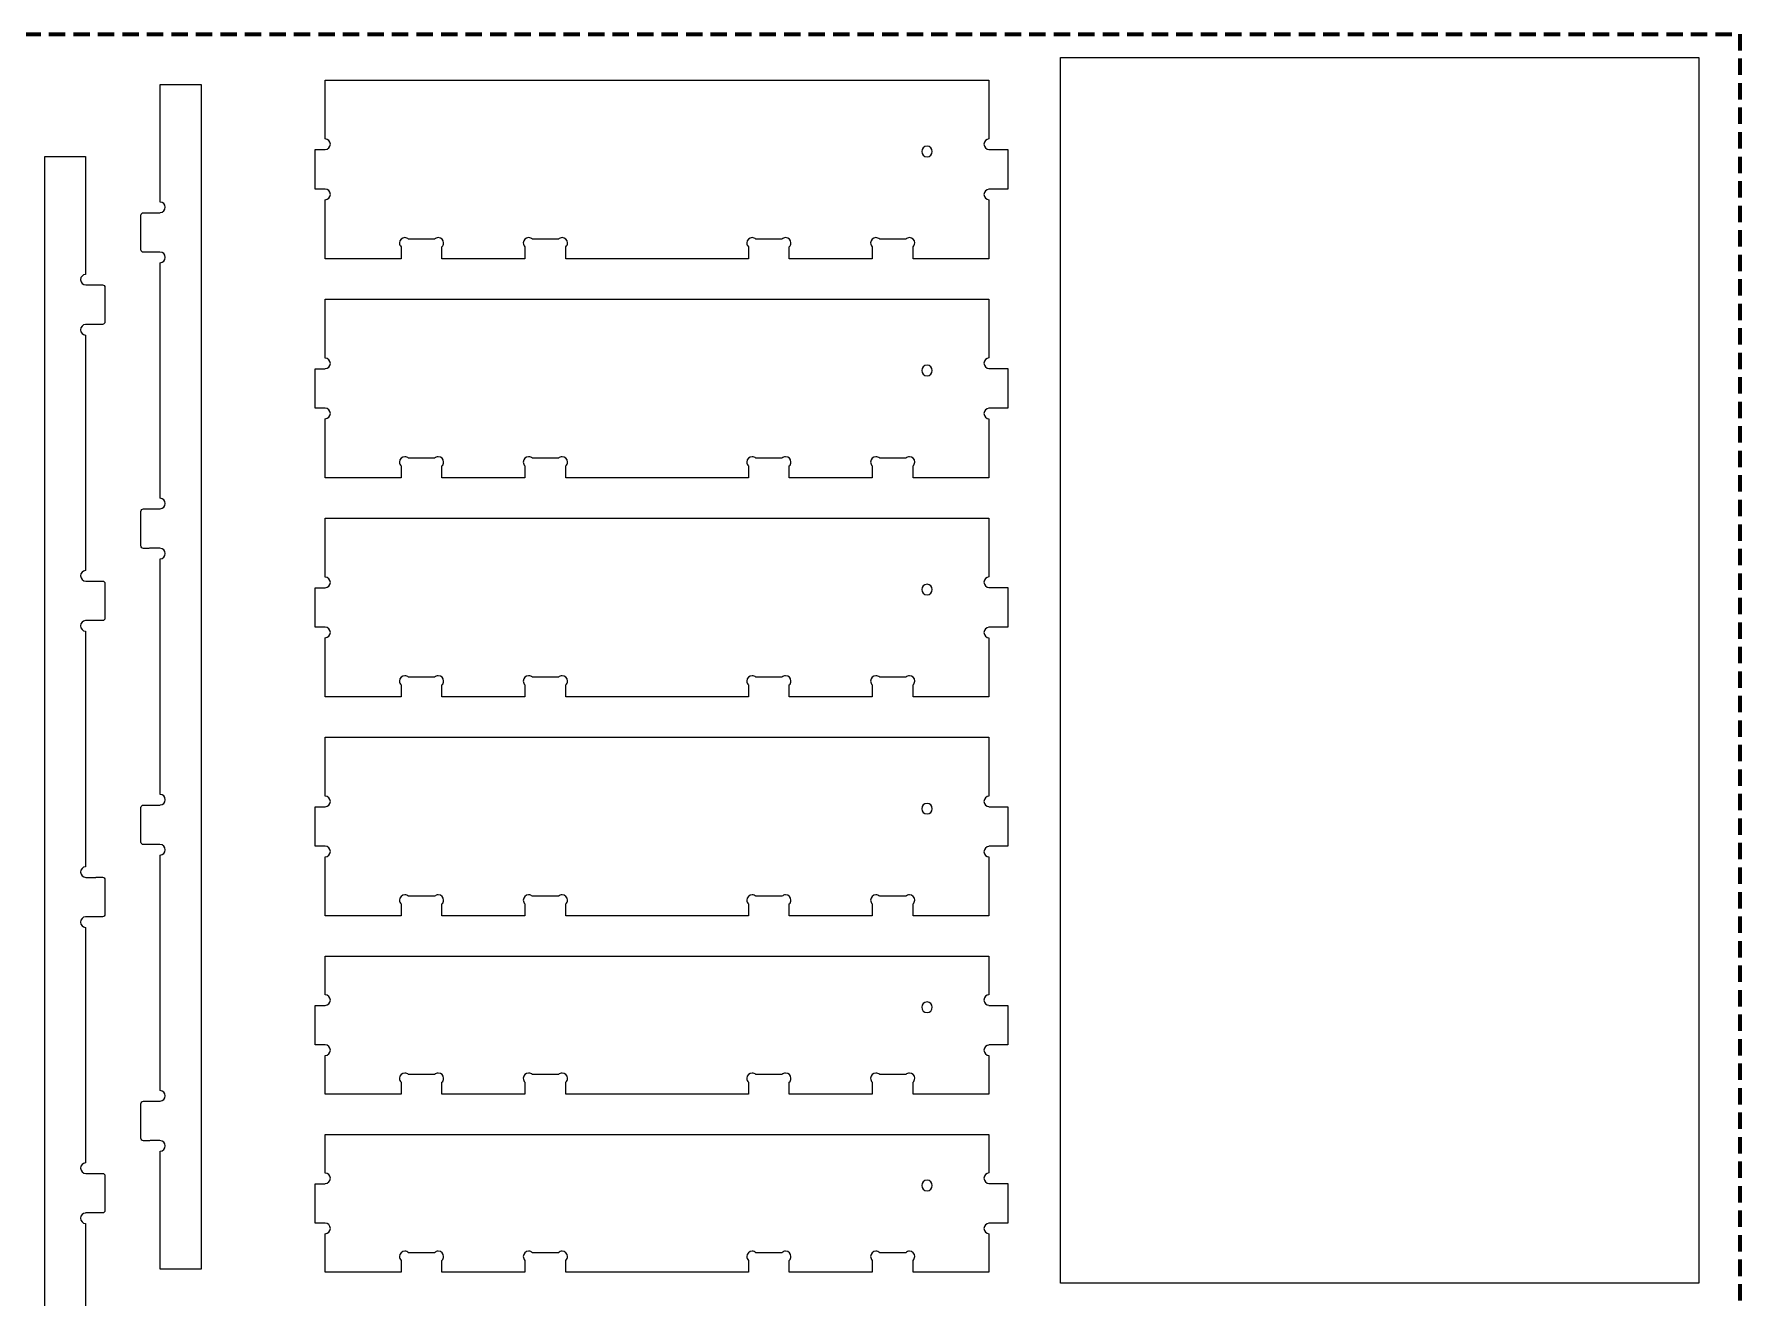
# Model space of a CAD drawing. Header units: inches. Extents: x 96.7 to 192.7, y 150 to 198.
# Drawn here: x 150.99 to 192.74, y 167.02 to 197.96 of the extents above; entities that cross this region are included whole.
import ezdxf

# ---------------------------------------------------------------- set-up
doc = ezdxf.new("R2010")
doc.units = ezdxf.units.IN
doc.header["$MEASUREMENT"] = 0
doc.linetypes.add('AI-Linetype-1', pattern=[0.6, 0.4, -0.2])
doc.layers.add('Layer 1', color=7, linetype='Continuous')

msp = doc.modelspace()

# ---------------------------------------------------------------- linework, layer by layer
at = {"layer": 'Layer 1', "color": 1, "linetype": 'AI-Linetype-1', "lineweight": 120}
msp.add_lwpolyline([(96.747, 197.955), (192.745, 197.955), (192.745, 149.957), (96.747, 149.957), (96.747, 197.955)], dxfattribs=at)
at = {"layer": 'Layer 1', "color": 7, "lineweight": 25}
msp.add_lwpolyline([(176.114, 197.38), (191.737, 197.38), (191.737, 167.381), (176.114, 167.381), (176.114, 197.38)], dxfattribs=at)
for points, knots in [([(155.072, 196.724), (155.072, 196.724), (154.073, 196.724), (154.073, 196.724), (154.073, 196.724), (154.073, 193.845), (154.073, 193.845), (154.142, 193.842), (154.197, 193.785), (154.197, 193.716), (154.197, 193.646), (154.142, 193.589), (154.073, 193.586), (154.073, 193.586), (154.073, 193.584), (154.073, 193.584), (154.073, 193.584), (153.664, 193.584), (153.664, 193.584), (153.629, 193.584), (153.602, 193.556), (153.602, 193.522), (153.602, 193.522), (153.602, 192.678), (153.602, 192.678), (153.602, 192.643), (153.629, 192.616), (153.664, 192.616), (153.664, 192.616), (153.796, 192.616), (153.796, 192.616), (153.806, 192.618), (153.817, 192.619), (153.827, 192.619), (153.827, 192.619), (154.067, 192.619), (154.067, 192.619), (154.139, 192.619), (154.197, 192.561), (154.197, 192.49), (154.197, 192.42), (154.142, 192.363), (154.073, 192.36), (154.073, 192.36), (154.073, 186.595), (154.073, 186.595), (154.142, 186.592), (154.197, 186.535), (154.197, 186.465), (154.197, 186.395), (154.142, 186.339), (154.073, 186.336), (154.073, 186.336), (154.073, 186.334), (154.073, 186.334), (154.073, 186.334), (153.664, 186.334), (153.664, 186.334), (153.629, 186.334), (153.602, 186.306), (153.602, 186.271), (153.602, 186.271), (153.602, 185.428), (153.602, 185.428), (153.602, 185.393), (153.629, 185.365), (153.664, 185.365), (153.664, 185.365), (153.796, 185.365), (153.796, 185.365), (153.806, 185.367), (153.817, 185.369), (153.827, 185.369), (153.827, 185.369), (154.067, 185.369), (154.067, 185.369), (154.139, 185.369), (154.197, 185.311), (154.197, 185.239), (154.197, 185.169), (154.142, 185.113), (154.073, 185.109), (154.073, 185.109), (154.073, 179.345), (154.073, 179.345), (154.142, 179.342), (154.197, 179.285), (154.197, 179.215), (154.197, 179.145), (154.142, 179.089), (154.073, 179.086), (154.073, 179.086), (154.073, 179.084), (154.073, 179.084), (154.073, 179.084), (153.664, 179.084), (153.664, 179.084), (153.629, 179.084), (153.602, 179.056), (153.602, 179.021), (153.602, 179.021), (153.602, 178.178), (153.602, 178.178), (153.602, 178.143), (153.629, 178.115), (153.664, 178.115), (153.664, 178.115), (153.796, 178.115), (153.796, 178.115), (153.806, 178.117), (153.817, 178.119), (153.827, 178.119), (153.827, 178.119), (154.067, 178.119), (154.067, 178.119), (154.139, 178.119), (154.197, 178.061), (154.197, 177.989), (154.197, 177.919), (154.142, 177.863), (154.073, 177.859), (154.073, 177.859), (154.073, 172.095), (154.073, 172.095), (154.142, 172.092), (154.197, 172.035), (154.197, 171.965), (154.197, 171.895), (154.142, 171.839), (154.073, 171.836), (154.073, 171.836), (154.073, 171.834), (154.073, 171.834), (154.073, 171.834), (153.664, 171.834), (153.664, 171.834), (153.629, 171.834), (153.602, 171.806), (153.602, 171.771), (153.602, 171.771), (153.602, 170.928), (153.602, 170.928), (153.602, 170.893), (153.629, 170.865), (153.664, 170.865), (153.664, 170.865), (153.796, 170.865), (153.796, 170.865), (153.806, 170.867), (153.817, 170.869), (153.827, 170.869), (153.827, 170.869), (154.067, 170.869), (154.067, 170.869), (154.139, 170.869), (154.197, 170.811), (154.197, 170.739), (154.197, 170.669), (154.142, 170.613), (154.073, 170.609), (154.073, 170.609), (154.073, 167.725), (154.073, 167.725), (154.073, 167.725), (155.072, 167.725), (155.072, 167.725), (155.072, 167.725), (155.072, 196.724), (155.072, 196.724)], [0, 0, 0, 0, 1, 1, 1, 2, 2, 2, 3, 3, 3, 4, 4, 4, 5, 5, 5, 6, 6, 6, 7, 7, 7, 8, 8, 8, 9, 9, 9, 10, 10, 10, 11, 11, 11, 12, 12, 12, 13, 13, 13, 14, 14, 14, 15, 15, 15, 16, 16, 16, 17, 17, 17, 18, 18, 18, 19, 19, 19, 20, 20, 20, 21, 21, 21, 22, 22, 22, 23, 23, 23, 24, 24, 24, 25, 25, 25, 26, 26, 26, 27, 27, 27, 28, 28, 28, 29, 29, 29, 30, 30, 30, 31, 31, 31, 32, 32, 32, 33, 33, 33, 34, 34, 34, 35, 35, 35, 36, 36, 36, 37, 37, 37, 38, 38, 38, 39, 39, 39, 40, 40, 40, 41, 41, 41, 42, 42, 42, 43, 43, 43, 44, 44, 44, 45, 45, 45, 46, 46, 46, 47, 47, 47, 48, 48, 48, 49, 49, 49, 50, 50, 50, 51, 51, 51, 52, 52, 52, 53, 53, 53, 54, 54, 54, 55, 55, 55, 56, 56, 56, 56]), ([(158.114, 196.832), (158.114, 196.832), (158.114, 195.388), (158.114, 195.388), (158.183, 195.385), (158.238, 195.328), (158.238, 195.258), (158.238, 195.188), (158.183, 195.131), (158.114, 195.128), (158.114, 195.128), (158.114, 195.127), (158.114, 195.127), (158.114, 195.127), (157.864, 195.127), (157.864, 195.127), (157.864, 195.127), (157.864, 194.161), (157.864, 194.161), (157.865, 194.161), (157.866, 194.162), (157.868, 194.162), (157.868, 194.162), (158.108, 194.162), (158.108, 194.162), (158.18, 194.162), (158.238, 194.104), (158.238, 194.032), (158.238, 193.962), (158.183, 193.905), (158.114, 193.902), (158.114, 193.902), (158.114, 192.458), (158.114, 192.458), (158.114, 192.458), (159.971, 192.458), (159.971, 192.458), (159.971, 192.458), (159.971, 192.749), (159.971, 192.749), (159.946, 192.773), (159.931, 192.806), (159.931, 192.844), (159.931, 192.916), (159.989, 192.973), (160.061, 192.973), (160.096, 192.973), (160.128, 192.96), (160.152, 192.937), (160.152, 192.937), (160.79, 192.937), (160.79, 192.937), (160.814, 192.96), (160.846, 192.973), (160.881, 192.973), (160.953, 192.973), (161.012, 192.916), (161.012, 192.844), (161.012, 192.807), (160.996, 192.773), (160.971, 192.749), (160.971, 192.749), (160.971, 192.458), (160.971, 192.458), (160.971, 192.458), (163.003, 192.458), (163.003, 192.458), (163.003, 192.458), (163.003, 192.749), (163.003, 192.749), (162.978, 192.773), (162.962, 192.806), (162.962, 192.844), (162.962, 192.916), (163.02, 192.973), (163.092, 192.973), (163.128, 192.973), (163.16, 192.96), (163.183, 192.937), (163.183, 192.937), (163.822, 192.937), (163.822, 192.937), (163.845, 192.96), (163.877, 192.973), (163.913, 192.973), (163.985, 192.973), (164.043, 192.916), (164.043, 192.844), (164.043, 192.807), (164.027, 192.773), (164.003, 192.749), (164.003, 192.749), (164.003, 192.458), (164.003, 192.458), (164.003, 192.458), (168.474, 192.458), (168.474, 192.458), (168.474, 192.458), (168.474, 192.749), (168.474, 192.749), (168.449, 192.773), (168.433, 192.806), (168.433, 192.844), (168.433, 192.916), (168.491, 192.973), (168.563, 192.973), (168.599, 192.973), (168.631, 192.96), (168.654, 192.937), (168.654, 192.937), (169.293, 192.937), (169.293, 192.937), (169.316, 192.96), (169.348, 192.973), (169.384, 192.973), (169.456, 192.973), (169.514, 192.916), (169.514, 192.844), (169.514, 192.807), (169.499, 192.773), (169.474, 192.749), (169.474, 192.749), (169.474, 192.458), (169.474, 192.458), (169.474, 192.458), (171.505, 192.458), (171.505, 192.458), (171.505, 192.458), (171.505, 192.749), (171.505, 192.749), (171.48, 192.773), (171.465, 192.806), (171.465, 192.844), (171.465, 192.916), (171.523, 192.973), (171.595, 192.973), (171.63, 192.973), (171.662, 192.96), (171.686, 192.937), (171.686, 192.937), (172.324, 192.937), (172.324, 192.937), (172.348, 192.96), (172.38, 192.973), (172.415, 192.973), (172.487, 192.973), (172.545, 192.916), (172.545, 192.844), (172.545, 192.807), (172.53, 192.773), (172.505, 192.749), (172.505, 192.749), (172.505, 192.458), (172.505, 192.458), (172.505, 192.458), (174.362, 192.458), (174.362, 192.458), (174.362, 192.458), (174.362, 193.899), (174.362, 193.899), (174.293, 193.903), (174.239, 193.959), (174.239, 194.029), (174.239, 194.099), (174.293, 194.156), (174.362, 194.159), (174.362, 194.159), (174.362, 194.161), (174.362, 194.161), (174.362, 194.161), (174.822, 194.161), (174.822, 194.161), (174.822, 194.161), (174.822, 195.129), (174.822, 195.129), (174.822, 195.129), (174.362, 195.129), (174.362, 195.129), (174.362, 195.129), (174.362, 195.131), (174.362, 195.131), (174.293, 195.134), (174.239, 195.191), (174.239, 195.261), (174.239, 195.33), (174.293, 195.387), (174.362, 195.39), (174.362, 195.39), (174.362, 196.832), (174.362, 196.832), (174.362, 196.832), (158.114, 196.832), (158.114, 196.832), (158.114, 196.832), (158.114, 196.832), (158.114, 196.832)], [0, 0, 0, 0, 1, 1, 1, 2, 2, 2, 3, 3, 3, 4, 4, 4, 5, 5, 5, 6, 6, 6, 7, 7, 7, 8, 8, 8, 9, 9, 9, 10, 10, 10, 11, 11, 11, 12, 12, 12, 13, 13, 13, 14, 14, 14, 15, 15, 15, 16, 16, 16, 17, 17, 17, 18, 18, 18, 19, 19, 19, 20, 20, 20, 21, 21, 21, 22, 22, 22, 23, 23, 23, 24, 24, 24, 25, 25, 25, 26, 26, 26, 27, 27, 27, 28, 28, 28, 29, 29, 29, 30, 30, 30, 31, 31, 31, 32, 32, 32, 33, 33, 33, 34, 34, 34, 35, 35, 35, 36, 36, 36, 37, 37, 37, 38, 38, 38, 39, 39, 39, 40, 40, 40, 41, 41, 41, 42, 42, 42, 43, 43, 43, 44, 44, 44, 45, 45, 45, 46, 46, 46, 47, 47, 47, 48, 48, 48, 49, 49, 49, 50, 50, 50, 51, 51, 51, 52, 52, 52, 53, 53, 53, 54, 54, 54, 55, 55, 55, 56, 56, 56, 57, 57, 57, 58, 58, 58, 59, 59, 59, 60, 60, 60, 61, 61, 61, 62, 62, 62, 63, 63, 63, 64, 64, 64, 65, 65, 65, 65]), ([(172.845, 195.212), (172.917, 195.212), (172.975, 195.154), (172.975, 195.083), (172.975, 195.011), (172.917, 194.953), (172.845, 194.953), (172.774, 194.953), (172.716, 195.011), (172.716, 195.083), (172.716, 195.154), (172.774, 195.212), (172.845, 195.212)], [0, 0, 0, 0, 1, 1, 1, 2, 2, 2, 3, 3, 3, 4, 4, 4, 4]), ([(151.249, 165.959), (151.249, 165.959), (152.247, 165.959), (152.247, 165.959), (152.247, 165.959), (152.247, 168.838), (152.247, 168.838), (152.178, 168.841), (152.124, 168.898), (152.124, 168.968), (152.124, 169.038), (152.178, 169.094), (152.247, 169.097), (152.247, 169.097), (152.247, 169.099), (152.247, 169.099), (152.247, 169.099), (152.657, 169.099), (152.657, 169.099), (152.691, 169.099), (152.719, 169.127), (152.719, 169.162), (152.719, 169.162), (152.719, 170.005), (152.719, 170.005), (152.719, 170.04), (152.691, 170.068), (152.657, 170.068), (152.657, 170.068), (152.524, 170.068), (152.524, 170.068), (152.514, 170.066), (152.504, 170.064), (152.493, 170.064), (152.493, 170.064), (152.253, 170.064), (152.253, 170.064), (152.181, 170.064), (152.124, 170.122), (152.124, 170.194), (152.124, 170.264), (152.178, 170.32), (152.247, 170.324), (152.247, 170.324), (152.247, 176.088), (152.247, 176.088), (152.178, 176.092), (152.124, 176.148), (152.124, 176.218), (152.124, 176.288), (152.178, 176.344), (152.247, 176.348), (152.247, 176.348), (152.247, 176.349), (152.247, 176.349), (152.247, 176.349), (152.657, 176.349), (152.657, 176.349), (152.691, 176.349), (152.719, 176.377), (152.719, 176.412), (152.719, 176.412), (152.719, 177.256), (152.719, 177.256), (152.719, 177.29), (152.691, 177.318), (152.657, 177.318), (152.657, 177.318), (152.524, 177.318), (152.524, 177.318), (152.514, 177.316), (152.504, 177.314), (152.493, 177.314), (152.493, 177.314), (152.253, 177.314), (152.253, 177.314), (152.181, 177.314), (152.124, 177.372), (152.124, 177.444), (152.124, 177.514), (152.178, 177.571), (152.247, 177.574), (152.247, 177.574), (152.247, 183.338), (152.247, 183.338), (152.178, 183.342), (152.124, 183.398), (152.124, 183.468), (152.124, 183.538), (152.178, 183.594), (152.247, 183.598), (152.247, 183.598), (152.247, 183.599), (152.247, 183.599), (152.247, 183.599), (152.657, 183.599), (152.657, 183.599), (152.691, 183.599), (152.719, 183.627), (152.719, 183.662), (152.719, 183.662), (152.719, 184.506), (152.719, 184.506), (152.719, 184.54), (152.691, 184.568), (152.657, 184.568), (152.657, 184.568), (152.524, 184.568), (152.524, 184.568), (152.514, 184.566), (152.504, 184.564), (152.493, 184.564), (152.493, 184.564), (152.253, 184.564), (152.253, 184.564), (152.181, 184.564), (152.124, 184.622), (152.124, 184.694), (152.124, 184.764), (152.178, 184.821), (152.247, 184.824), (152.247, 184.824), (152.247, 190.588), (152.247, 190.588), (152.178, 190.592), (152.124, 190.648), (152.124, 190.718), (152.124, 190.788), (152.178, 190.844), (152.247, 190.848), (152.247, 190.848), (152.247, 190.849), (152.247, 190.849), (152.247, 190.849), (152.657, 190.849), (152.657, 190.849), (152.691, 190.849), (152.719, 190.877), (152.719, 190.912), (152.719, 190.912), (152.719, 191.756), (152.719, 191.756), (152.719, 191.79), (152.691, 191.818), (152.657, 191.818), (152.657, 191.818), (152.524, 191.818), (152.524, 191.818), (152.514, 191.816), (152.504, 191.814), (152.493, 191.814), (152.493, 191.814), (152.253, 191.814), (152.253, 191.814), (152.181, 191.814), (152.124, 191.872), (152.124, 191.944), (152.124, 192.014), (152.178, 192.071), (152.247, 192.074), (152.247, 192.074), (152.247, 194.958), (152.247, 194.958), (152.247, 194.958), (151.249, 194.958), (151.249, 194.958), (151.249, 194.958), (151.249, 165.959), (151.249, 165.959)], [0, 0, 0, 0, 1, 1, 1, 2, 2, 2, 3, 3, 3, 4, 4, 4, 5, 5, 5, 6, 6, 6, 7, 7, 7, 8, 8, 8, 9, 9, 9, 10, 10, 10, 11, 11, 11, 12, 12, 12, 13, 13, 13, 14, 14, 14, 15, 15, 15, 16, 16, 16, 17, 17, 17, 18, 18, 18, 19, 19, 19, 20, 20, 20, 21, 21, 21, 22, 22, 22, 23, 23, 23, 24, 24, 24, 25, 25, 25, 26, 26, 26, 27, 27, 27, 28, 28, 28, 29, 29, 29, 30, 30, 30, 31, 31, 31, 32, 32, 32, 33, 33, 33, 34, 34, 34, 35, 35, 35, 36, 36, 36, 37, 37, 37, 38, 38, 38, 39, 39, 39, 40, 40, 40, 41, 41, 41, 42, 42, 42, 43, 43, 43, 44, 44, 44, 45, 45, 45, 46, 46, 46, 47, 47, 47, 48, 48, 48, 49, 49, 49, 50, 50, 50, 51, 51, 51, 52, 52, 52, 53, 53, 53, 54, 54, 54, 55, 55, 55, 56, 56, 56, 56]), ([(158.114, 191.469), (158.114, 191.469), (158.114, 190.025), (158.114, 190.025), (158.183, 190.022), (158.238, 189.966), (158.238, 189.896), (158.238, 189.826), (158.183, 189.769), (158.114, 189.766), (158.114, 189.766), (158.114, 189.764), (158.114, 189.764), (158.114, 189.764), (157.864, 189.764), (157.864, 189.764), (157.864, 189.764), (157.864, 188.799), (157.864, 188.799), (157.865, 188.799), (157.866, 188.799), (157.868, 188.799), (157.868, 188.799), (158.108, 188.799), (158.108, 188.799), (158.18, 188.799), (158.238, 188.741), (158.238, 188.669), (158.238, 188.599), (158.183, 188.543), (158.114, 188.54), (158.114, 188.54), (158.114, 187.096), (158.114, 187.096), (158.114, 187.096), (159.971, 187.096), (159.971, 187.096), (159.971, 187.096), (159.971, 187.387), (159.971, 187.387), (159.946, 187.411), (159.931, 187.444), (159.931, 187.481), (159.931, 187.553), (159.989, 187.611), (160.061, 187.611), (160.096, 187.611), (160.128, 187.597), (160.152, 187.574), (160.152, 187.574), (160.79, 187.574), (160.79, 187.574), (160.814, 187.597), (160.846, 187.611), (160.881, 187.611), (160.953, 187.611), (161.012, 187.553), (161.012, 187.481), (161.012, 187.444), (160.996, 187.411), (160.971, 187.387), (160.971, 187.387), (160.971, 187.096), (160.971, 187.096), (160.971, 187.096), (163.003, 187.096), (163.003, 187.096), (163.003, 187.096), (163.003, 187.387), (163.003, 187.387), (162.978, 187.411), (162.962, 187.444), (162.962, 187.481), (162.962, 187.553), (163.02, 187.611), (163.092, 187.611), (163.128, 187.611), (163.16, 187.597), (163.183, 187.574), (163.183, 187.574), (163.822, 187.574), (163.822, 187.574), (163.845, 187.597), (163.877, 187.611), (163.913, 187.611), (163.985, 187.611), (164.043, 187.553), (164.043, 187.481), (164.043, 187.444), (164.027, 187.411), (164.003, 187.387), (164.003, 187.387), (164.003, 187.096), (164.003, 187.096), (164.003, 187.096), (168.474, 187.096), (168.474, 187.096), (168.474, 187.096), (168.474, 187.387), (168.474, 187.387), (168.449, 187.411), (168.433, 187.444), (168.433, 187.481), (168.433, 187.553), (168.491, 187.611), (168.563, 187.611), (168.599, 187.611), (168.631, 187.597), (168.654, 187.574), (168.654, 187.574), (169.293, 187.574), (169.293, 187.574), (169.316, 187.597), (169.348, 187.611), (169.384, 187.611), (169.456, 187.611), (169.514, 187.553), (169.514, 187.481), (169.514, 187.444), (169.499, 187.411), (169.474, 187.387), (169.474, 187.387), (169.474, 187.096), (169.474, 187.096), (169.474, 187.096), (171.505, 187.096), (171.505, 187.096), (171.505, 187.096), (171.505, 187.387), (171.505, 187.387), (171.48, 187.411), (171.465, 187.444), (171.465, 187.481), (171.465, 187.553), (171.523, 187.611), (171.595, 187.611), (171.63, 187.611), (171.662, 187.597), (171.686, 187.574), (171.686, 187.574), (172.324, 187.574), (172.324, 187.574), (172.348, 187.597), (172.38, 187.611), (172.415, 187.611), (172.487, 187.611), (172.545, 187.553), (172.545, 187.481), (172.545, 187.444), (172.53, 187.411), (172.505, 187.387), (172.505, 187.387), (172.505, 187.096), (172.505, 187.096), (172.505, 187.096), (174.362, 187.096), (174.362, 187.096), (174.362, 187.096), (174.362, 188.537), (174.362, 188.537), (174.293, 188.54), (174.239, 188.597), (174.239, 188.667), (174.239, 188.737), (174.293, 188.793), (174.362, 188.797), (174.362, 188.797), (174.362, 188.798), (174.362, 188.798), (174.362, 188.798), (174.822, 188.798), (174.822, 188.798), (174.822, 188.798), (174.822, 189.767), (174.822, 189.767), (174.822, 189.767), (174.362, 189.767), (174.362, 189.767), (174.362, 189.767), (174.362, 189.769), (174.362, 189.769), (174.293, 189.772), (174.239, 189.828), (174.239, 189.898), (174.239, 189.968), (174.293, 190.025), (174.362, 190.028), (174.362, 190.028), (174.362, 191.469), (174.362, 191.469), (174.362, 191.469), (158.114, 191.469), (158.114, 191.469)], [0, 0, 0, 0, 1, 1, 1, 2, 2, 2, 3, 3, 3, 4, 4, 4, 5, 5, 5, 6, 6, 6, 7, 7, 7, 8, 8, 8, 9, 9, 9, 10, 10, 10, 11, 11, 11, 12, 12, 12, 13, 13, 13, 14, 14, 14, 15, 15, 15, 16, 16, 16, 17, 17, 17, 18, 18, 18, 19, 19, 19, 20, 20, 20, 21, 21, 21, 22, 22, 22, 23, 23, 23, 24, 24, 24, 25, 25, 25, 26, 26, 26, 27, 27, 27, 28, 28, 28, 29, 29, 29, 30, 30, 30, 31, 31, 31, 32, 32, 32, 33, 33, 33, 34, 34, 34, 35, 35, 35, 36, 36, 36, 37, 37, 37, 38, 38, 38, 39, 39, 39, 40, 40, 40, 41, 41, 41, 42, 42, 42, 43, 43, 43, 44, 44, 44, 45, 45, 45, 46, 46, 46, 47, 47, 47, 48, 48, 48, 49, 49, 49, 50, 50, 50, 51, 51, 51, 52, 52, 52, 53, 53, 53, 54, 54, 54, 55, 55, 55, 56, 56, 56, 57, 57, 57, 58, 58, 58, 59, 59, 59, 60, 60, 60, 61, 61, 61, 62, 62, 62, 63, 63, 63, 64, 64, 64, 64]), ([(172.845, 189.85), (172.917, 189.85), (172.975, 189.792), (172.975, 189.72), (172.975, 189.649), (172.917, 189.591), (172.845, 189.591), (172.774, 189.591), (172.716, 189.649), (172.716, 189.72), (172.716, 189.792), (172.774, 189.85), (172.845, 189.85)], [0, 0, 0, 0, 1, 1, 1, 2, 2, 2, 3, 3, 3, 4, 4, 4, 4]), ([(158.114, 186.107), (158.114, 186.107), (158.114, 184.663), (158.114, 184.663), (158.183, 184.66), (158.238, 184.603), (158.238, 184.533), (158.238, 184.463), (158.183, 184.407), (158.114, 184.404), (158.114, 184.404), (158.114, 184.402), (158.114, 184.402), (158.114, 184.402), (157.864, 184.402), (157.864, 184.402), (157.864, 184.402), (157.864, 183.437), (157.864, 183.437), (157.865, 183.437), (157.866, 183.437), (157.868, 183.437), (157.868, 183.437), (158.108, 183.437), (158.108, 183.437), (158.18, 183.437), (158.238, 183.379), (158.238, 183.307), (158.238, 183.237), (158.183, 183.181), (158.114, 183.178), (158.114, 183.178), (158.114, 181.733), (158.114, 181.733), (158.114, 181.733), (159.971, 181.733), (159.971, 181.733), (159.971, 181.733), (159.971, 182.025), (159.971, 182.025), (159.946, 182.048), (159.931, 182.082), (159.931, 182.119), (159.931, 182.191), (159.989, 182.249), (160.061, 182.249), (160.096, 182.249), (160.128, 182.235), (160.152, 182.212), (160.152, 182.212), (160.79, 182.212), (160.79, 182.212), (160.814, 182.235), (160.846, 182.249), (160.881, 182.249), (160.953, 182.249), (161.012, 182.191), (161.012, 182.119), (161.012, 182.082), (160.996, 182.048), (160.971, 182.025), (160.971, 182.025), (160.971, 181.733), (160.971, 181.733), (160.971, 181.733), (163.003, 181.733), (163.003, 181.733), (163.003, 181.733), (163.003, 182.025), (163.003, 182.025), (162.978, 182.048), (162.962, 182.082), (162.962, 182.119), (162.962, 182.191), (163.02, 182.249), (163.092, 182.249), (163.128, 182.249), (163.16, 182.235), (163.183, 182.212), (163.183, 182.212), (163.822, 182.212), (163.822, 182.212), (163.845, 182.235), (163.877, 182.249), (163.913, 182.249), (163.985, 182.249), (164.043, 182.191), (164.043, 182.119), (164.043, 182.082), (164.027, 182.048), (164.003, 182.025), (164.003, 182.025), (164.003, 181.733), (164.003, 181.733), (164.003, 181.733), (168.474, 181.733), (168.474, 181.733), (168.474, 181.733), (168.474, 182.025), (168.474, 182.025), (168.449, 182.048), (168.433, 182.082), (168.433, 182.119), (168.433, 182.191), (168.491, 182.249), (168.563, 182.249), (168.599, 182.249), (168.631, 182.235), (168.654, 182.212), (168.654, 182.212), (169.293, 182.212), (169.293, 182.212), (169.316, 182.235), (169.348, 182.249), (169.384, 182.249), (169.456, 182.249), (169.514, 182.191), (169.514, 182.119), (169.514, 182.082), (169.499, 182.048), (169.474, 182.025), (169.474, 182.025), (169.474, 181.733), (169.474, 181.733), (169.474, 181.733), (171.505, 181.733), (171.505, 181.733), (171.505, 181.733), (171.505, 182.025), (171.505, 182.025), (171.48, 182.048), (171.465, 182.082), (171.465, 182.119), (171.465, 182.191), (171.523, 182.249), (171.595, 182.249), (171.63, 182.249), (171.662, 182.235), (171.686, 182.212), (171.686, 182.212), (172.324, 182.212), (172.324, 182.212), (172.348, 182.235), (172.38, 182.249), (172.415, 182.249), (172.487, 182.249), (172.545, 182.191), (172.545, 182.119), (172.545, 182.082), (172.53, 182.048), (172.505, 182.025), (172.505, 182.025), (172.505, 181.733), (172.505, 181.733), (172.505, 181.733), (174.362, 181.733), (174.362, 181.733), (174.362, 181.733), (174.362, 183.175), (174.362, 183.175), (174.293, 183.178), (174.239, 183.235), (174.239, 183.305), (174.239, 183.374), (174.293, 183.431), (174.362, 183.434), (174.362, 183.434), (174.362, 183.436), (174.362, 183.436), (174.362, 183.436), (174.822, 183.436), (174.822, 183.436), (174.822, 183.436), (174.822, 184.405), (174.822, 184.405), (174.822, 184.405), (174.362, 184.405), (174.362, 184.405), (174.362, 184.405), (174.362, 184.406), (174.362, 184.406), (174.293, 184.41), (174.239, 184.466), (174.239, 184.536), (174.239, 184.606), (174.293, 184.662), (174.362, 184.666), (174.362, 184.666), (174.362, 186.107), (174.362, 186.107), (174.362, 186.107), (158.114, 186.107), (158.114, 186.107)], [0, 0, 0, 0, 1, 1, 1, 2, 2, 2, 3, 3, 3, 4, 4, 4, 5, 5, 5, 6, 6, 6, 7, 7, 7, 8, 8, 8, 9, 9, 9, 10, 10, 10, 11, 11, 11, 12, 12, 12, 13, 13, 13, 14, 14, 14, 15, 15, 15, 16, 16, 16, 17, 17, 17, 18, 18, 18, 19, 19, 19, 20, 20, 20, 21, 21, 21, 22, 22, 22, 23, 23, 23, 24, 24, 24, 25, 25, 25, 26, 26, 26, 27, 27, 27, 28, 28, 28, 29, 29, 29, 30, 30, 30, 31, 31, 31, 32, 32, 32, 33, 33, 33, 34, 34, 34, 35, 35, 35, 36, 36, 36, 37, 37, 37, 38, 38, 38, 39, 39, 39, 40, 40, 40, 41, 41, 41, 42, 42, 42, 43, 43, 43, 44, 44, 44, 45, 45, 45, 46, 46, 46, 47, 47, 47, 48, 48, 48, 49, 49, 49, 50, 50, 50, 51, 51, 51, 52, 52, 52, 53, 53, 53, 54, 54, 54, 55, 55, 55, 56, 56, 56, 57, 57, 57, 58, 58, 58, 59, 59, 59, 60, 60, 60, 61, 61, 61, 62, 62, 62, 63, 63, 63, 64, 64, 64, 64]), ([(172.845, 184.487), (172.917, 184.487), (172.975, 184.429), (172.975, 184.358), (172.975, 184.286), (172.917, 184.229), (172.845, 184.229), (172.774, 184.229), (172.716, 184.286), (172.716, 184.358), (172.716, 184.429), (172.774, 184.487), (172.845, 184.487)], [0, 0, 0, 0, 1, 1, 1, 2, 2, 2, 3, 3, 3, 4, 4, 4, 4]), ([(158.114, 180.745), (158.114, 180.745), (158.114, 179.301), (158.114, 179.301), (158.183, 179.297), (158.238, 179.241), (158.238, 179.171), (158.238, 179.101), (158.183, 179.044), (158.114, 179.041), (158.114, 179.041), (158.114, 179.039), (158.114, 179.039), (158.114, 179.039), (157.864, 179.039), (157.864, 179.039), (157.864, 179.039), (157.864, 178.074), (157.864, 178.074), (157.865, 178.074), (157.866, 178.075), (157.868, 178.075), (157.868, 178.075), (158.108, 178.075), (158.108, 178.075), (158.18, 178.075), (158.238, 178.017), (158.238, 177.945), (158.238, 177.875), (158.183, 177.818), (158.114, 177.815), (158.114, 177.815), (158.114, 176.371), (158.114, 176.371), (158.114, 176.371), (159.971, 176.371), (159.971, 176.371), (159.971, 176.371), (159.971, 176.662), (159.971, 176.662), (159.946, 176.686), (159.931, 176.719), (159.931, 176.756), (159.931, 176.828), (159.989, 176.886), (160.061, 176.886), (160.096, 176.886), (160.128, 176.872), (160.152, 176.85), (160.152, 176.85), (160.79, 176.85), (160.79, 176.85), (160.814, 176.872), (160.846, 176.886), (160.881, 176.886), (160.953, 176.886), (161.012, 176.828), (161.012, 176.756), (161.012, 176.719), (160.996, 176.686), (160.971, 176.662), (160.971, 176.662), (160.971, 176.371), (160.971, 176.371), (160.971, 176.371), (163.003, 176.371), (163.003, 176.371), (163.003, 176.371), (163.003, 176.662), (163.003, 176.662), (162.978, 176.686), (162.962, 176.719), (162.962, 176.756), (162.962, 176.828), (163.02, 176.886), (163.092, 176.886), (163.128, 176.886), (163.16, 176.872), (163.183, 176.85), (163.183, 176.85), (163.822, 176.85), (163.822, 176.85), (163.845, 176.872), (163.877, 176.886), (163.913, 176.886), (163.985, 176.886), (164.043, 176.828), (164.043, 176.756), (164.043, 176.719), (164.027, 176.686), (164.003, 176.662), (164.003, 176.662), (164.003, 176.371), (164.003, 176.371), (164.003, 176.371), (168.474, 176.371), (168.474, 176.371), (168.474, 176.371), (168.474, 176.662), (168.474, 176.662), (168.449, 176.686), (168.433, 176.719), (168.433, 176.756), (168.433, 176.828), (168.491, 176.886), (168.563, 176.886), (168.599, 176.886), (168.631, 176.872), (168.654, 176.85), (168.654, 176.85), (169.293, 176.85), (169.293, 176.85), (169.316, 176.872), (169.348, 176.886), (169.384, 176.886), (169.456, 176.886), (169.514, 176.828), (169.514, 176.756), (169.514, 176.719), (169.499, 176.686), (169.474, 176.662), (169.474, 176.662), (169.474, 176.371), (169.474, 176.371), (169.474, 176.371), (171.505, 176.371), (171.505, 176.371), (171.505, 176.371), (171.505, 176.662), (171.505, 176.662), (171.48, 176.686), (171.465, 176.719), (171.465, 176.756), (171.465, 176.828), (171.523, 176.886), (171.595, 176.886), (171.63, 176.886), (171.662, 176.872), (171.686, 176.85), (171.686, 176.85), (172.324, 176.85), (172.324, 176.85), (172.348, 176.872), (172.38, 176.886), (172.415, 176.886), (172.487, 176.886), (172.545, 176.828), (172.545, 176.756), (172.545, 176.719), (172.53, 176.686), (172.505, 176.662), (172.505, 176.662), (172.505, 176.371), (172.505, 176.371), (172.505, 176.371), (174.362, 176.371), (174.362, 176.371), (174.362, 176.371), (174.362, 177.812), (174.362, 177.812), (174.293, 177.816), (174.239, 177.872), (174.239, 177.942), (174.239, 178.012), (174.293, 178.068), (174.362, 178.072), (174.362, 178.072), (174.362, 178.073), (174.362, 178.073), (174.362, 178.073), (174.822, 178.073), (174.822, 178.073), (174.822, 178.073), (174.822, 179.042), (174.822, 179.042), (174.822, 179.042), (174.362, 179.042), (174.362, 179.042), (174.362, 179.042), (174.362, 179.044), (174.362, 179.044), (174.293, 179.047), (174.239, 179.104), (174.239, 179.173), (174.239, 179.243), (174.293, 179.3), (174.362, 179.303), (174.362, 179.303), (174.362, 180.745), (174.362, 180.745), (174.362, 180.745), (158.114, 180.745), (158.114, 180.745), (158.114, 180.745), (158.114, 180.745), (158.114, 180.745)], [0, 0, 0, 0, 1, 1, 1, 2, 2, 2, 3, 3, 3, 4, 4, 4, 5, 5, 5, 6, 6, 6, 7, 7, 7, 8, 8, 8, 9, 9, 9, 10, 10, 10, 11, 11, 11, 12, 12, 12, 13, 13, 13, 14, 14, 14, 15, 15, 15, 16, 16, 16, 17, 17, 17, 18, 18, 18, 19, 19, 19, 20, 20, 20, 21, 21, 21, 22, 22, 22, 23, 23, 23, 24, 24, 24, 25, 25, 25, 26, 26, 26, 27, 27, 27, 28, 28, 28, 29, 29, 29, 30, 30, 30, 31, 31, 31, 32, 32, 32, 33, 33, 33, 34, 34, 34, 35, 35, 35, 36, 36, 36, 37, 37, 37, 38, 38, 38, 39, 39, 39, 40, 40, 40, 41, 41, 41, 42, 42, 42, 43, 43, 43, 44, 44, 44, 45, 45, 45, 46, 46, 46, 47, 47, 47, 48, 48, 48, 49, 49, 49, 50, 50, 50, 51, 51, 51, 52, 52, 52, 53, 53, 53, 54, 54, 54, 55, 55, 55, 56, 56, 56, 57, 57, 57, 58, 58, 58, 59, 59, 59, 60, 60, 60, 61, 61, 61, 62, 62, 62, 63, 63, 63, 64, 64, 64, 65, 65, 65, 65]), ([(172.845, 179.125), (172.917, 179.125), (172.975, 179.067), (172.975, 178.995), (172.975, 178.924), (172.917, 178.866), (172.845, 178.866), (172.774, 178.866), (172.716, 178.924), (172.716, 178.995), (172.716, 179.067), (172.774, 179.125), (172.845, 179.125)], [0, 0, 0, 0, 1, 1, 1, 2, 2, 2, 3, 3, 3, 4, 4, 4, 4]), ([(158.114, 175.382), (158.114, 175.382), (158.114, 174.438), (158.114, 174.438), (158.183, 174.435), (158.238, 174.379), (158.238, 174.309), (158.238, 174.239), (158.183, 174.182), (158.114, 174.179), (158.114, 174.179), (158.114, 174.177), (158.114, 174.177), (158.114, 174.177), (157.864, 174.177), (157.864, 174.177), (157.864, 174.177), (157.864, 173.212), (157.864, 173.212), (157.865, 173.212), (157.866, 173.212), (157.868, 173.212), (157.868, 173.212), (158.108, 173.212), (158.108, 173.212), (158.18, 173.212), (158.238, 173.154), (158.238, 173.082), (158.238, 173.012), (158.183, 172.956), (158.114, 172.953), (158.114, 172.953), (158.114, 172.009), (158.114, 172.009), (158.114, 172.009), (159.971, 172.009), (159.971, 172.009), (159.971, 172.009), (159.971, 172.3), (159.971, 172.3), (159.946, 172.324), (159.931, 172.357), (159.931, 172.394), (159.931, 172.466), (159.989, 172.524), (160.061, 172.524), (160.096, 172.524), (160.128, 172.51), (160.152, 172.487), (160.152, 172.487), (160.79, 172.487), (160.79, 172.487), (160.814, 172.51), (160.846, 172.524), (160.881, 172.524), (160.953, 172.524), (161.012, 172.466), (161.012, 172.394), (161.012, 172.357), (160.996, 172.324), (160.971, 172.3), (160.971, 172.3), (160.971, 172.009), (160.971, 172.009), (160.971, 172.009), (163.003, 172.009), (163.003, 172.009), (163.003, 172.009), (163.003, 172.3), (163.003, 172.3), (162.978, 172.324), (162.962, 172.357), (162.962, 172.394), (162.962, 172.466), (163.02, 172.524), (163.092, 172.524), (163.128, 172.524), (163.16, 172.51), (163.183, 172.487), (163.183, 172.487), (163.822, 172.487), (163.822, 172.487), (163.845, 172.51), (163.877, 172.524), (163.913, 172.524), (163.985, 172.524), (164.043, 172.466), (164.043, 172.394), (164.043, 172.357), (164.027, 172.324), (164.003, 172.3), (164.003, 172.3), (164.003, 172.009), (164.003, 172.009), (164.003, 172.009), (168.474, 172.009), (168.474, 172.009), (168.474, 172.009), (168.474, 172.3), (168.474, 172.3), (168.449, 172.324), (168.433, 172.357), (168.433, 172.394), (168.433, 172.466), (168.491, 172.524), (168.563, 172.524), (168.599, 172.524), (168.631, 172.51), (168.654, 172.487), (168.654, 172.487), (169.293, 172.487), (169.293, 172.487), (169.316, 172.51), (169.348, 172.524), (169.384, 172.524), (169.456, 172.524), (169.514, 172.466), (169.514, 172.394), (169.514, 172.357), (169.499, 172.324), (169.474, 172.3), (169.474, 172.3), (169.474, 172.009), (169.474, 172.009), (169.474, 172.009), (171.505, 172.009), (171.505, 172.009), (171.505, 172.009), (171.505, 172.3), (171.505, 172.3), (171.48, 172.324), (171.465, 172.357), (171.465, 172.394), (171.465, 172.466), (171.523, 172.524), (171.595, 172.524), (171.63, 172.524), (171.662, 172.51), (171.686, 172.487), (171.686, 172.487), (172.324, 172.487), (172.324, 172.487), (172.348, 172.51), (172.38, 172.524), (172.415, 172.524), (172.487, 172.524), (172.545, 172.466), (172.545, 172.394), (172.545, 172.357), (172.53, 172.324), (172.505, 172.3), (172.505, 172.3), (172.505, 172.009), (172.505, 172.009), (172.505, 172.009), (174.362, 172.009), (174.362, 172.009), (174.362, 172.009), (174.362, 172.95), (174.362, 172.95), (174.293, 172.953), (174.239, 173.01), (174.239, 173.08), (174.239, 173.15), (174.293, 173.206), (174.362, 173.209), (174.362, 173.209), (174.362, 173.211), (174.362, 173.211), (174.362, 173.211), (174.822, 173.211), (174.822, 173.211), (174.822, 173.211), (174.822, 174.179), (174.822, 174.179), (174.822, 174.179), (174.362, 174.179), (174.362, 174.179), (174.362, 174.179), (174.362, 174.182), (174.362, 174.182), (174.293, 174.185), (174.239, 174.241), (174.239, 174.311), (174.239, 174.381), (174.293, 174.438), (174.362, 174.441), (174.362, 174.441), (174.362, 175.382), (174.362, 175.382), (174.362, 175.382), (158.114, 175.382), (158.114, 175.382)], [0, 0, 0, 0, 1, 1, 1, 2, 2, 2, 3, 3, 3, 4, 4, 4, 5, 5, 5, 6, 6, 6, 7, 7, 7, 8, 8, 8, 9, 9, 9, 10, 10, 10, 11, 11, 11, 12, 12, 12, 13, 13, 13, 14, 14, 14, 15, 15, 15, 16, 16, 16, 17, 17, 17, 18, 18, 18, 19, 19, 19, 20, 20, 20, 21, 21, 21, 22, 22, 22, 23, 23, 23, 24, 24, 24, 25, 25, 25, 26, 26, 26, 27, 27, 27, 28, 28, 28, 29, 29, 29, 30, 30, 30, 31, 31, 31, 32, 32, 32, 33, 33, 33, 34, 34, 34, 35, 35, 35, 36, 36, 36, 37, 37, 37, 38, 38, 38, 39, 39, 39, 40, 40, 40, 41, 41, 41, 42, 42, 42, 43, 43, 43, 44, 44, 44, 45, 45, 45, 46, 46, 46, 47, 47, 47, 48, 48, 48, 49, 49, 49, 50, 50, 50, 51, 51, 51, 52, 52, 52, 53, 53, 53, 54, 54, 54, 55, 55, 55, 56, 56, 56, 57, 57, 57, 58, 58, 58, 59, 59, 59, 60, 60, 60, 61, 61, 61, 62, 62, 62, 63, 63, 63, 64, 64, 64, 64]), ([(172.845, 174.263), (172.917, 174.263), (172.975, 174.204), (172.975, 174.133), (172.975, 174.062), (172.917, 174.004), (172.845, 174.004), (172.774, 174.004), (172.716, 174.062), (172.716, 174.133), (172.716, 174.204), (172.774, 174.263), (172.845, 174.263)], [0, 0, 0, 0, 1, 1, 1, 2, 2, 2, 3, 3, 3, 4, 4, 4, 4]), ([(158.114, 171.02), (158.114, 171.02), (158.114, 170.076), (158.114, 170.076), (158.183, 170.073), (158.238, 170.016), (158.238, 169.946), (158.238, 169.876), (158.183, 169.82), (158.114, 169.816), (158.114, 169.816), (158.114, 169.815), (158.114, 169.815), (158.114, 169.815), (157.864, 169.815), (157.864, 169.815), (157.864, 169.815), (157.864, 168.849), (157.864, 168.849), (157.865, 168.849), (157.866, 168.85), (157.868, 168.85), (157.868, 168.85), (158.108, 168.85), (158.108, 168.85), (158.18, 168.85), (158.238, 168.792), (158.238, 168.72), (158.238, 168.65), (158.183, 168.594), (158.114, 168.59), (158.114, 168.59), (158.114, 167.646), (158.114, 167.646), (158.114, 167.646), (159.971, 167.646), (159.971, 167.646), (159.971, 167.646), (159.971, 167.938), (159.971, 167.938), (159.946, 167.961), (159.931, 167.995), (159.931, 168.032), (159.931, 168.104), (159.989, 168.162), (160.061, 168.162), (160.096, 168.162), (160.128, 168.148), (160.152, 168.125), (160.152, 168.125), (160.79, 168.125), (160.79, 168.125), (160.814, 168.148), (160.846, 168.162), (160.881, 168.162), (160.953, 168.162), (161.012, 168.104), (161.012, 168.032), (161.012, 167.995), (160.996, 167.961), (160.971, 167.938), (160.971, 167.938), (160.971, 167.646), (160.971, 167.646), (160.971, 167.646), (163.003, 167.646), (163.003, 167.646), (163.003, 167.646), (163.003, 167.938), (163.003, 167.938), (162.978, 167.961), (162.962, 167.995), (162.962, 168.032), (162.962, 168.104), (163.02, 168.162), (163.092, 168.162), (163.128, 168.162), (163.16, 168.148), (163.183, 168.125), (163.183, 168.125), (163.822, 168.125), (163.822, 168.125), (163.845, 168.148), (163.877, 168.162), (163.913, 168.162), (163.985, 168.162), (164.043, 168.104), (164.043, 168.032), (164.043, 167.995), (164.027, 167.961), (164.003, 167.938), (164.003, 167.938), (164.003, 167.646), (164.003, 167.646), (164.003, 167.646), (168.474, 167.646), (168.474, 167.646), (168.474, 167.646), (168.474, 167.938), (168.474, 167.938), (168.449, 167.961), (168.433, 167.995), (168.433, 168.032), (168.433, 168.104), (168.491, 168.162), (168.563, 168.162), (168.599, 168.162), (168.631, 168.148), (168.654, 168.125), (168.654, 168.125), (169.293, 168.125), (169.293, 168.125), (169.316, 168.148), (169.348, 168.162), (169.384, 168.162), (169.456, 168.162), (169.514, 168.104), (169.514, 168.032), (169.514, 167.995), (169.499, 167.961), (169.474, 167.938), (169.474, 167.938), (169.474, 167.646), (169.474, 167.646), (169.474, 167.646), (171.505, 167.646), (171.505, 167.646), (171.505, 167.646), (171.505, 167.938), (171.505, 167.938), (171.48, 167.961), (171.465, 167.995), (171.465, 168.032), (171.465, 168.104), (171.523, 168.162), (171.595, 168.162), (171.63, 168.162), (171.662, 168.148), (171.686, 168.125), (171.686, 168.125), (172.324, 168.125), (172.324, 168.125), (172.348, 168.148), (172.38, 168.162), (172.415, 168.162), (172.487, 168.162), (172.545, 168.104), (172.545, 168.032), (172.545, 167.995), (172.53, 167.961), (172.505, 167.938), (172.505, 167.938), (172.505, 167.646), (172.505, 167.646), (172.505, 167.646), (174.362, 167.646), (174.362, 167.646), (174.362, 167.646), (174.362, 168.588), (174.362, 168.588), (174.293, 168.591), (174.239, 168.648), (174.239, 168.717), (174.239, 168.787), (174.293, 168.844), (174.362, 168.847), (174.362, 168.847), (174.362, 168.848), (174.362, 168.848), (174.362, 168.848), (174.822, 168.848), (174.822, 168.848), (174.822, 168.848), (174.822, 169.817), (174.822, 169.817), (174.822, 169.817), (174.362, 169.817), (174.362, 169.817), (174.362, 169.817), (174.362, 169.819), (174.362, 169.819), (174.293, 169.822), (174.239, 169.879), (174.239, 169.949), (174.239, 170.019), (174.293, 170.075), (174.362, 170.079), (174.362, 170.079), (174.362, 171.02), (174.362, 171.02), (174.362, 171.02), (158.114, 171.02), (158.114, 171.02)], [0, 0, 0, 0, 1, 1, 1, 2, 2, 2, 3, 3, 3, 4, 4, 4, 5, 5, 5, 6, 6, 6, 7, 7, 7, 8, 8, 8, 9, 9, 9, 10, 10, 10, 11, 11, 11, 12, 12, 12, 13, 13, 13, 14, 14, 14, 15, 15, 15, 16, 16, 16, 17, 17, 17, 18, 18, 18, 19, 19, 19, 20, 20, 20, 21, 21, 21, 22, 22, 22, 23, 23, 23, 24, 24, 24, 25, 25, 25, 26, 26, 26, 27, 27, 27, 28, 28, 28, 29, 29, 29, 30, 30, 30, 31, 31, 31, 32, 32, 32, 33, 33, 33, 34, 34, 34, 35, 35, 35, 36, 36, 36, 37, 37, 37, 38, 38, 38, 39, 39, 39, 40, 40, 40, 41, 41, 41, 42, 42, 42, 43, 43, 43, 44, 44, 44, 45, 45, 45, 46, 46, 46, 47, 47, 47, 48, 48, 48, 49, 49, 49, 50, 50, 50, 51, 51, 51, 52, 52, 52, 53, 53, 53, 54, 54, 54, 55, 55, 55, 56, 56, 56, 57, 57, 57, 58, 58, 58, 59, 59, 59, 60, 60, 60, 61, 61, 61, 62, 62, 62, 63, 63, 63, 64, 64, 64, 64]), ([(172.845, 169.9), (172.917, 169.9), (172.975, 169.842), (172.975, 169.771), (172.975, 169.699), (172.917, 169.641), (172.845, 169.641), (172.774, 169.641), (172.716, 169.699), (172.716, 169.771), (172.716, 169.842), (172.774, 169.9), (172.845, 169.9)], [0, 0, 0, 0, 1, 1, 1, 2, 2, 2, 3, 3, 3, 4, 4, 4, 4])]:
    msp.add_open_spline(points, degree=3, knots=knots, dxfattribs=at)

doc.saveas('drawing.dxf')
